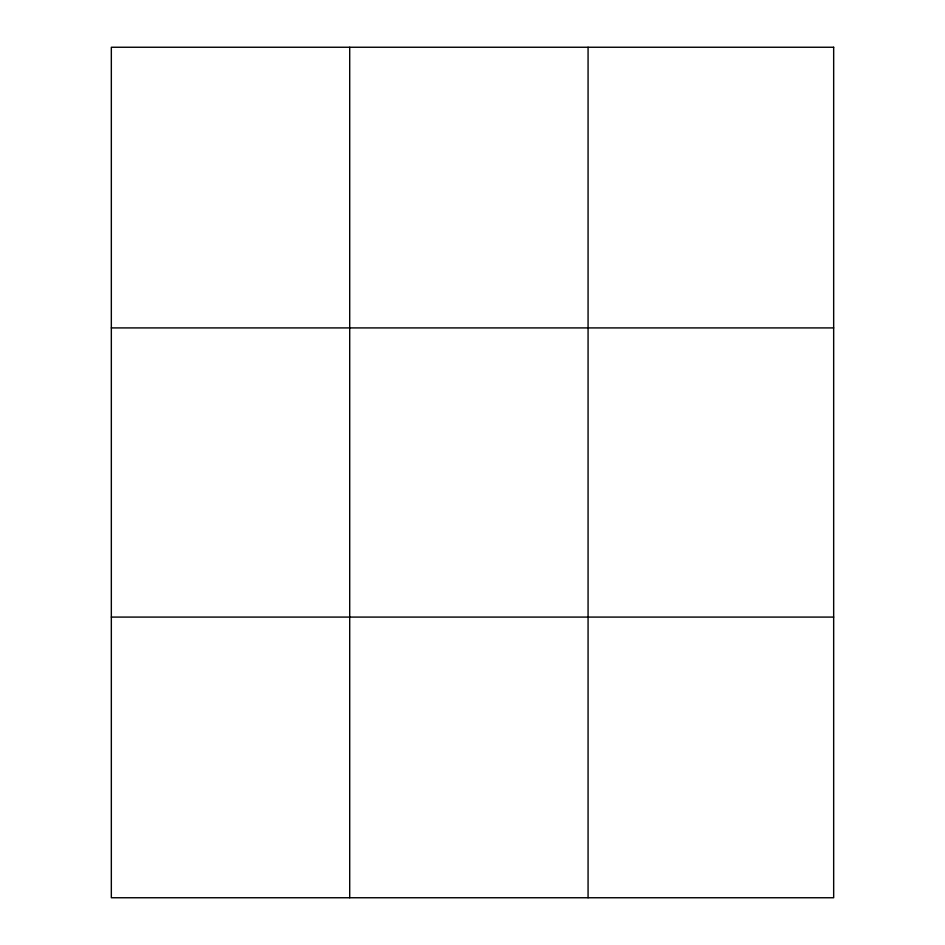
<?xml version="1.0" encoding="UTF-8"?>
<svg xmlns="http://www.w3.org/2000/svg" width="945" height="945" viewBox="0 0 945 945"><rect width="100%" height="100%" fill="white"/><g stroke="black" fill="none" stroke-linecap="round" stroke-linejoin="round"><path stroke-width="1.42" d="M349.709 897.75L349.709 47.25M588.073 897.75L588.073 47.25M111.333 327.915L833.667 327.915M111.333 617.085L833.667 617.085M833.667 47.25L833.667 897.75L111.333 897.75L111.333 47.25L833.667 47.25"/></g></svg>
